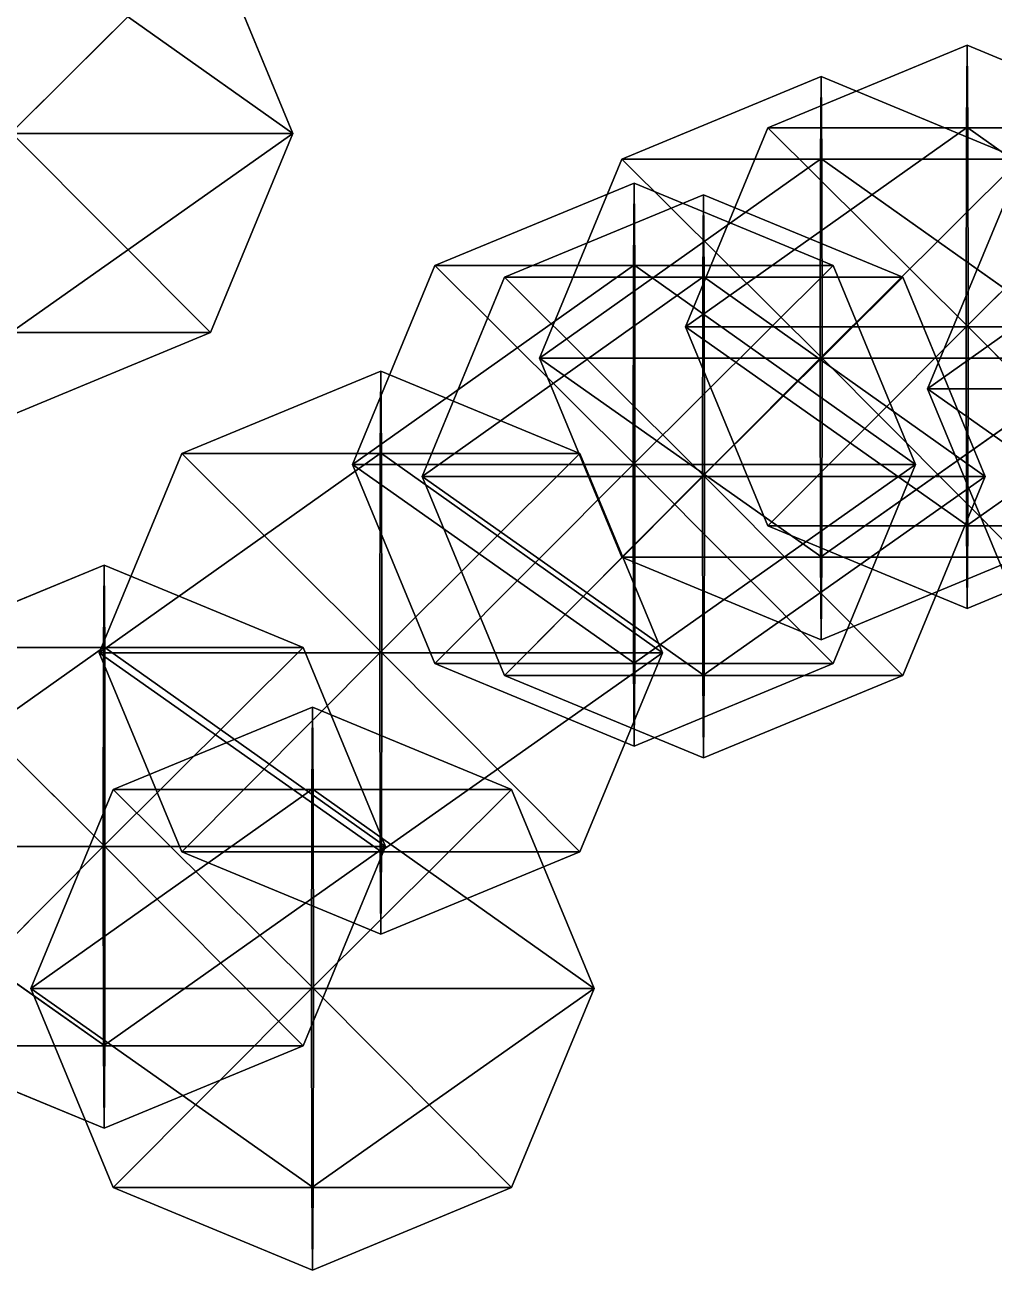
# Model space of a CAD drawing. Header units: metres. Extents: x -221 to 289, y -256 to 250.
# Drawn here: x -33.34 to -19.57, y -144.42 to -126.72 of the extents above; entities that cross this region are included whole.
import ezdxf

# ---------------------------------------------------------------- set-up
doc = ezdxf.new("R2010")
doc.units = ezdxf.units.M

msp = doc.modelspace()

# ---------------------------------------------------------------- linework, layer by layer
for p, q in [((-30.702427, -125.43935, -784.9121), (-33.544216, -128.26778, -788.90265)), ((-33.521378, -125.43935, -782.0742), (-29.53086, -128.26778, -784.916)), ((-30.702427, -125.43935, -784.9121), (-29.53086, -128.26778, -784.916)), ((-19.955826, -127.01517, -803.8385), (-22.784237, -128.18674, -803.82904)), ((-19.955826, -127.01517, -803.8385), (-19.965286, -128.18674, -806.66693)), ((-19.955826, -127.01517, -803.8385), (-17.127415, -128.18674, -803.84796)), ((-19.955826, -127.01517, -803.8385), (-19.946365, -128.18674, -801.0101)), ((-22.028992, -127.45935, -806.9148), (-24.857403, -128.63092, -806.90533)), ((-22.028992, -127.45935, -806.9148), (-22.038452, -128.63092, -809.7432)), ((-22.028992, -127.45935, -806.9148), (-19.20058, -128.63092, -806.92426)), ((-22.028992, -127.45935, -806.9148), (-22.019531, -128.63092, -804.08636)), ((-22.784237, -128.18674, -803.82904), (-23.955803, -131.01517, -803.82513)), ((-19.965286, -128.18674, -806.66693), (-23.955803, -131.01517, -803.82513)), ((-19.946365, -128.18674, -801.0101), (-22.784237, -128.18674, -803.82904)), ((-22.784237, -128.18674, -803.82904), (-19.965286, -128.18674, -806.66693)), ((-22.784237, -128.18674, -803.82904), (-19.942448, -131.01517, -799.8385)), ((-19.965286, -128.18674, -806.66693), (-19.969204, -131.01517, -807.8385)), ((-17.127415, -128.18674, -803.84796), (-19.969204, -131.01517, -807.8385)), ((-19.965286, -128.18674, -806.66693), (-17.127415, -128.18674, -803.84796)), ((-17.127415, -128.18674, -803.84796), (-19.946365, -128.18674, -801.0101)), ((-19.946365, -128.18674, -801.0101), (-15.955848, -131.01517, -803.85187)), ((-19.946365, -128.18674, -801.0101), (-19.942448, -131.01517, -799.8385)), ((-33.544216, -128.26778, -788.90265), (-29.53086, -128.26778, -784.916)), ((-29.53086, -128.26778, -784.916), (-33.5403, -131.0962, -787.7311)), ((-29.53086, -128.26778, -784.916), (-33.51746, -128.26778, -780.90265)), ((-33.51746, -128.26778, -780.90265), (-30.702427, -131.0962, -784.9121)), ((-29.53086, -128.26778, -784.916), (-30.702427, -131.0962, -784.9121)), ((-24.857403, -128.63092, -806.90533), (-26.028969, -131.45935, -806.9014)), ((-22.038452, -128.63092, -809.7432), (-26.028969, -131.45935, -806.9014)), ((-22.019531, -128.63092, -804.08636), (-24.857403, -128.63092, -806.90533)), ((-24.857403, -128.63092, -806.90533), (-22.038452, -128.63092, -809.7432)), ((-24.857403, -128.63092, -806.90533), (-22.015614, -131.45935, -802.9148)), ((-22.038452, -128.63092, -809.7432), (-22.04237, -131.45935, -810.9148)), ((-19.20058, -128.63092, -806.92426), (-22.04237, -131.45935, -810.9148)), ((-22.038452, -128.63092, -809.7432), (-19.20058, -128.63092, -806.92426)), ((-19.20058, -128.63092, -806.92426), (-22.019531, -128.63092, -804.08636)), ((-22.019531, -128.63092, -804.08636), (-18.029015, -131.45935, -806.92816)), ((-22.019531, -128.63092, -804.08636), (-22.015614, -131.45935, -802.9148)), ((-24.68631, -128.97134, -810.46704), (-27.51472, -130.14291, -810.4576)), ((-23.698044, -129.139, -821.06433), (-26.526455, -130.31058, -821.0549)), ((-24.68631, -128.97134, -810.46704), (-24.69577, -130.14291, -813.2955)), ((-24.68631, -128.97134, -810.46704), (-21.857899, -130.14291, -810.4765)), ((-24.68631, -128.97134, -810.46704), (-24.67685, -130.14291, -807.6386)), ((-23.698044, -129.139, -821.06433), (-23.707504, -130.31058, -823.89276)), ((-23.698044, -129.139, -821.06433), (-20.869633, -130.31058, -821.0738)), ((-23.698044, -129.139, -821.06433), (-23.688583, -130.31058, -818.2359)), ((-19.34431, -129.06711, -800.5673), (-20.515877, -131.89554, -800.5634)), ((-16.52536, -129.06711, -803.4052), (-20.515877, -131.89554, -800.5634)), ((-27.51472, -130.14291, -810.4576), (-28.686287, -132.97134, -810.4537)), ((-24.69577, -130.14291, -813.2955), (-28.686287, -132.97134, -810.4537)), ((-24.67685, -130.14291, -807.6386), (-27.51472, -130.14291, -810.4576)), ((-27.51472, -130.14291, -810.4576), (-24.69577, -130.14291, -813.2955)), ((-27.51472, -130.14291, -810.4576), (-24.672932, -132.97134, -806.46704)), ((-24.69577, -130.14291, -813.2955), (-24.699688, -132.97134, -814.46704)), ((-21.857899, -130.14291, -810.4765), (-24.699688, -132.97134, -814.46704)), ((-24.69577, -130.14291, -813.2955), (-21.857899, -130.14291, -810.4765)), ((-21.857899, -130.14291, -810.4765), (-24.67685, -130.14291, -807.6386)), ((-24.67685, -130.14291, -807.6386), (-20.686333, -132.97134, -810.4804)), ((-24.67685, -130.14291, -807.6386), (-24.672932, -132.97134, -806.46704)), ((-21.857899, -130.14291, -810.4765), (-20.686333, -132.97134, -810.4804)), ((-26.526455, -130.31058, -821.0549), (-27.69802, -133.139, -821.05096)), ((-23.707504, -130.31058, -823.89276), (-27.69802, -133.139, -821.05096)), ((-23.688583, -130.31058, -818.2359), (-26.526455, -130.31058, -821.0549)), ((-26.526455, -130.31058, -821.0549), (-23.707504, -130.31058, -823.89276)), ((-26.526455, -130.31058, -821.0549), (-23.684666, -133.139, -817.06433)), ((-23.707504, -130.31058, -823.89276), (-23.711422, -133.139, -825.06433)), ((-20.869633, -130.31058, -821.0738), (-23.711422, -133.139, -825.06433)), ((-23.707504, -130.31058, -823.89276), (-20.869633, -130.31058, -821.0738)), ((-20.869633, -130.31058, -821.0738), (-23.688583, -130.31058, -818.2359)), ((-23.688583, -130.31058, -818.2359), (-19.698067, -133.139, -821.0777)), ((-23.688583, -130.31058, -818.2359), (-23.684666, -133.139, -817.06433)), ((-20.869633, -130.31058, -821.0738), (-19.698067, -133.139, -821.0777)), ((-19.942448, -131.01517, -799.8385), (-23.955803, -131.01517, -803.82513)), ((-23.955803, -131.01517, -803.82513), (-19.969204, -131.01517, -807.8385)), ((-23.955803, -131.01517, -803.82513), (-19.946365, -133.8436, -801.0101)), ((-23.955803, -131.01517, -803.82513), (-22.784237, -133.8436, -803.82904)), ((-19.969204, -131.01517, -807.8385), (-22.784237, -133.8436, -803.82904)), ((-19.969204, -131.01517, -807.8385), (-15.955848, -131.01517, -803.85187)), ((-19.969204, -131.01517, -807.8385), (-19.965286, -133.8436, -806.66693)), ((-15.955848, -131.01517, -803.85187), (-19.965286, -133.8436, -806.66693)), ((-19.942448, -131.01517, -799.8385), (-19.946365, -133.8436, -801.0101)), ((-15.955848, -131.01517, -803.85187), (-19.942448, -131.01517, -799.8385)), ((-19.942448, -131.01517, -799.8385), (-17.127415, -133.8436, -803.84796)), ((-33.5403, -131.0962, -787.7311), (-30.702427, -131.0962, -784.9121)), ((-30.702427, -131.0962, -784.9121), (-33.530838, -132.26778, -784.90265)), ((-30.702427, -131.0962, -784.9121), (-33.521378, -131.0962, -782.0742)), ((-22.015614, -131.45935, -802.9148), (-26.028969, -131.45935, -806.9014)), ((-26.028969, -131.45935, -806.9014), (-22.04237, -131.45935, -810.9148)), ((-26.028969, -131.45935, -806.9014), (-22.019531, -134.28778, -804.08636)), ((-26.028969, -131.45935, -806.9014), (-24.857403, -134.28778, -806.90533)), ((-22.04237, -131.45935, -810.9148), (-24.857403, -134.28778, -806.90533)), ((-22.04237, -131.45935, -810.9148), (-18.029015, -131.45935, -806.92816)), ((-22.04237, -131.45935, -810.9148), (-22.038452, -134.28778, -809.7432)), ((-18.029015, -131.45935, -806.92816), (-22.038452, -134.28778, -809.7432)), ((-22.015614, -131.45935, -802.9148), (-22.019531, -134.28778, -804.08636)), ((-18.029015, -131.45935, -806.92816), (-22.015614, -131.45935, -802.9148)), ((-22.015614, -131.45935, -802.9148), (-19.20058, -134.28778, -806.92426)), ((-28.282791, -131.64484, -815.23395), (-31.111202, -132.8164, -815.2245)), ((-28.282791, -131.64484, -815.23395), (-28.292252, -132.8164, -818.0624)), ((-28.282791, -131.64484, -815.23395), (-25.45438, -132.8164, -815.2434)), ((-28.282791, -131.64484, -815.23395), (-28.27333, -132.8164, -812.4055)), ((-16.502522, -131.89554, -796.5768), (-20.515877, -131.89554, -800.5634)), ((-20.515877, -131.89554, -800.5634), (-16.529278, -131.89554, -804.5768)), ((-20.515877, -131.89554, -800.5634), (-16.50644, -134.72397, -797.74835)), ((-20.515877, -131.89554, -800.5634), (-19.34431, -134.72397, -800.5673)), ((-31.111202, -132.8164, -815.2245), (-32.28277, -135.64484, -815.2206)), ((-28.292252, -132.8164, -818.0624), (-32.28277, -135.64484, -815.2206)), ((-28.27333, -132.8164, -812.4055), (-31.111202, -132.8164, -815.2245)), ((-31.111202, -132.8164, -815.2245), (-28.292252, -132.8164, -818.0624)), ((-31.111202, -132.8164, -815.2245), (-28.269413, -135.64484, -811.23395)), ((-28.292252, -132.8164, -818.0624), (-28.29617, -135.64484, -819.23395)), ((-25.45438, -132.8164, -815.2434), (-28.29617, -135.64484, -819.23395)), ((-28.292252, -132.8164, -818.0624), (-25.45438, -132.8164, -815.2434)), ((-25.45438, -132.8164, -815.2434), (-28.27333, -132.8164, -812.4055)), ((-28.27333, -132.8164, -812.4055), (-24.282814, -135.64484, -815.2473)), ((-28.27333, -132.8164, -812.4055), (-28.269413, -135.64484, -811.23395)), ((-25.45438, -132.8164, -815.2434), (-24.282814, -135.64484, -815.2473)), ((-24.672932, -132.97134, -806.46704), (-28.686287, -132.97134, -810.4537)), ((-28.686287, -132.97134, -810.4537), (-24.699688, -132.97134, -814.46704)), ((-28.686287, -132.97134, -810.4537), (-24.67685, -135.79977, -807.6386)), ((-28.686287, -132.97134, -810.4537), (-27.51472, -135.79977, -810.4576)), ((-24.699688, -132.97134, -814.46704), (-27.51472, -135.79977, -810.4576)), ((-24.699688, -132.97134, -814.46704), (-20.686333, -132.97134, -810.4804)), ((-24.699688, -132.97134, -814.46704), (-24.69577, -135.79977, -813.2955)), ((-20.686333, -132.97134, -810.4804), (-24.69577, -135.79977, -813.2955)), ((-24.672932, -132.97134, -806.46704), (-24.67685, -135.79977, -807.6386)), ((-20.686333, -132.97134, -810.4804), (-24.672932, -132.97134, -806.46704)), ((-24.672932, -132.97134, -806.46704), (-21.857899, -135.79977, -810.4765)), ((-20.686333, -132.97134, -810.4804), (-21.857899, -135.79977, -810.4765)), ((-23.684666, -133.139, -817.06433), (-27.69802, -133.139, -821.05096)), ((-27.69802, -133.139, -821.05096), (-23.711422, -133.139, -825.06433)), ((-27.69802, -133.139, -821.05096), (-23.688583, -135.96744, -818.2359)), ((-27.69802, -133.139, -821.05096), (-26.526455, -135.96744, -821.0549)), ((-23.711422, -133.139, -825.06433), (-26.526455, -135.96744, -821.0549)), ((-23.711422, -133.139, -825.06433), (-19.698067, -133.139, -821.0777)), ((-23.711422, -133.139, -825.06433), (-23.707504, -135.96744, -823.89276)), ((-19.698067, -133.139, -821.0777), (-23.707504, -135.96744, -823.89276)), ((-23.684666, -133.139, -817.06433), (-23.688583, -135.96744, -818.2359)), ((-19.698067, -133.139, -821.0777), (-23.684666, -133.139, -817.06433)), ((-23.684666, -133.139, -817.06433), (-20.869633, -135.96744, -821.0738)), ((-19.698067, -133.139, -821.0777), (-20.869633, -135.96744, -821.0738)), ((-19.946365, -133.8436, -801.0101), (-22.784237, -133.8436, -803.82904)), ((-22.784237, -133.8436, -803.82904), (-19.965286, -133.8436, -806.66693)), ((-22.784237, -133.8436, -803.82904), (-19.955826, -135.01517, -803.8385)), ((-19.965286, -133.8436, -806.66693), (-17.127415, -133.8436, -803.84796)), ((-19.965286, -133.8436, -806.66693), (-19.955826, -135.01517, -803.8385)), ((-17.127415, -133.8436, -803.84796), (-19.955826, -135.01517, -803.8385)), ((-19.946365, -133.8436, -801.0101), (-19.955826, -135.01517, -803.8385)), ((-17.127415, -133.8436, -803.84796), (-19.946365, -133.8436, -801.0101)), ((-32.21489, -134.39978, -822.09326), (-35.0433, -135.57135, -822.0838)), ((-32.21489, -134.39978, -822.09326), (-32.22435, -135.57135, -824.9217)), ((-32.21489, -134.39978, -822.09326), (-29.386478, -135.57135, -822.1027)), ((-32.21489, -134.39978, -822.09326), (-32.20543, -135.57135, -819.26483)), ((-22.019531, -134.28778, -804.08636), (-24.857403, -134.28778, -806.90533)), ((-24.857403, -134.28778, -806.90533), (-22.038452, -134.28778, -809.7432)), ((-24.857403, -134.28778, -806.90533), (-22.028992, -135.45935, -806.9148)), ((-22.038452, -134.28778, -809.7432), (-19.20058, -134.28778, -806.92426)), ((-22.038452, -134.28778, -809.7432), (-22.028992, -135.45935, -806.9148)), ((-19.20058, -134.28778, -806.92426), (-22.028992, -135.45935, -806.9148)), ((-22.019531, -134.28778, -804.08636), (-22.028992, -135.45935, -806.9148)), ((-19.20058, -134.28778, -806.92426), (-22.019531, -134.28778, -804.08636)), ((-32.22435, -135.57135, -824.9217), (-36.214867, -138.39978, -822.0799)), ((-32.20543, -135.57135, -819.26483), (-35.0433, -135.57135, -822.0838)), ((-35.0433, -135.57135, -822.0838), (-32.22435, -135.57135, -824.9217)), ((-35.0433, -135.57135, -822.0838), (-32.20151, -138.39978, -818.09326)), ((-28.269413, -135.64484, -811.23395), (-32.28277, -135.64484, -815.2206)), ((-32.28277, -135.64484, -815.2206), (-28.29617, -135.64484, -819.23395)), ((-32.28277, -135.64484, -815.2206), (-28.27333, -138.47327, -812.4055)), ((-32.28277, -135.64484, -815.2206), (-31.111202, -138.47327, -815.2245)), ((-32.22435, -135.57135, -824.9217), (-32.228268, -138.39978, -826.09326)), ((-29.386478, -135.57135, -822.1027), (-32.228268, -138.39978, -826.09326)), ((-32.22435, -135.57135, -824.9217), (-29.386478, -135.57135, -822.1027)), ((-29.386478, -135.57135, -822.1027), (-32.20543, -135.57135, -819.26483)), ((-32.20543, -135.57135, -819.26483), (-28.214912, -138.39978, -822.1066)), ((-32.20543, -135.57135, -819.26483), (-32.20151, -138.39978, -818.09326)), ((-28.29617, -135.64484, -819.23395), (-31.111202, -138.47327, -815.2245)), ((-29.386478, -135.57135, -822.1027), (-28.214912, -138.39978, -822.1066)), ((-28.29617, -135.64484, -819.23395), (-24.282814, -135.64484, -815.2473)), ((-28.29617, -135.64484, -819.23395), (-28.292252, -138.47327, -818.0624)), ((-24.282814, -135.64484, -815.2473), (-28.292252, -138.47327, -818.0624)), ((-28.269413, -135.64484, -811.23395), (-28.27333, -138.47327, -812.4055)), ((-24.282814, -135.64484, -815.2473), (-28.269413, -135.64484, -811.23395)), ((-28.269413, -135.64484, -811.23395), (-25.45438, -138.47327, -815.2434)), ((-24.282814, -135.64484, -815.2473), (-25.45438, -138.47327, -815.2434)), ((-24.67685, -135.79977, -807.6386), (-27.51472, -135.79977, -810.4576)), ((-27.51472, -135.79977, -810.4576), (-24.69577, -135.79977, -813.2955)), ((-27.51472, -135.79977, -810.4576), (-24.68631, -136.97134, -810.46704)), ((-24.69577, -135.79977, -813.2955), (-21.857899, -135.79977, -810.4765)), ((-24.69577, -135.79977, -813.2955), (-24.68631, -136.97134, -810.46704)), ((-21.857899, -135.79977, -810.4765), (-24.68631, -136.97134, -810.46704)), ((-24.67685, -135.79977, -807.6386), (-24.68631, -136.97134, -810.46704)), ((-21.857899, -135.79977, -810.4765), (-24.67685, -135.79977, -807.6386)), ((-23.688583, -135.96744, -818.2359), (-26.526455, -135.96744, -821.0549)), ((-26.526455, -135.96744, -821.0549), (-23.707504, -135.96744, -823.89276)), ((-26.526455, -135.96744, -821.0549), (-23.698044, -137.139, -821.06433)), ((-23.707504, -135.96744, -823.89276), (-20.869633, -135.96744, -821.0738)), ((-23.707504, -135.96744, -823.89276), (-23.698044, -137.139, -821.06433)), ((-20.869633, -135.96744, -821.0738), (-23.698044, -137.139, -821.06433)), ((-23.688583, -135.96744, -818.2359), (-23.698044, -137.139, -821.06433)), ((-20.869633, -135.96744, -821.0738), (-23.688583, -135.96744, -818.2359)), ((-29.254837, -136.41595, -798.4746), (-32.08325, -137.58752, -798.46515)), ((-29.254837, -136.41595, -798.4746), (-29.264297, -137.58752, -801.30304)), ((-29.254837, -136.41595, -798.4746), (-26.426426, -137.58752, -798.4841)), ((-29.254837, -136.41595, -798.4746), (-29.245377, -137.58752, -795.6462)), ((-32.08325, -137.58752, -798.46515), (-33.254814, -140.41595, -798.46124)), ((-29.264297, -137.58752, -801.30304), (-33.254814, -140.41595, -798.46124)), ((-29.245377, -137.58752, -795.6462), (-32.08325, -137.58752, -798.46515)), ((-32.08325, -137.58752, -798.46515), (-29.264297, -137.58752, -801.30304)), ((-32.08325, -137.58752, -798.46515), (-29.241459, -140.41595, -794.4746)), ((-29.264297, -137.58752, -801.30304), (-29.268215, -140.41595, -802.4746)), ((-26.426426, -137.58752, -798.4841), (-29.268215, -140.41595, -802.4746)), ((-29.264297, -137.58752, -801.30304), (-26.426426, -137.58752, -798.4841)), ((-26.426426, -137.58752, -798.4841), (-29.245377, -137.58752, -795.6462)), ((-29.245377, -137.58752, -795.6462), (-25.25486, -140.41595, -798.488)), ((-29.245377, -137.58752, -795.6462), (-29.241459, -140.41595, -794.4746)), ((-26.426426, -137.58752, -798.4841), (-25.25486, -140.41595, -798.488)), ((-32.20151, -138.39978, -818.09326), (-36.214867, -138.39978, -822.0799)), ((-36.214867, -138.39978, -822.0799), (-32.228268, -138.39978, -826.09326)), ((-36.214867, -138.39978, -822.0799), (-32.20543, -141.22821, -819.26483)), ((-32.228268, -138.39978, -826.09326), (-35.0433, -141.22821, -822.0838)), ((-32.228268, -138.39978, -826.09326), (-28.214912, -138.39978, -822.1066)), ((-32.228268, -138.39978, -826.09326), (-32.22435, -141.22821, -824.9217)), ((-28.214912, -138.39978, -822.1066), (-32.22435, -141.22821, -824.9217)), ((-32.20151, -138.39978, -818.09326), (-32.20543, -141.22821, -819.26483)), ((-28.214912, -138.39978, -822.1066), (-32.20151, -138.39978, -818.09326)), ((-32.20151, -138.39978, -818.09326), (-29.386478, -141.22821, -822.1027)), ((-28.27333, -138.47327, -812.4055), (-31.111202, -138.47327, -815.2245)), ((-31.111202, -138.47327, -815.2245), (-28.292252, -138.47327, -818.0624)), ((-31.111202, -138.47327, -815.2245), (-28.282791, -139.64484, -815.23395)), ((-28.214912, -138.39978, -822.1066), (-29.386478, -141.22821, -822.1027)), ((-28.292252, -138.47327, -818.0624), (-25.45438, -138.47327, -815.2434)), ((-28.292252, -138.47327, -818.0624), (-28.282791, -139.64484, -815.23395)), ((-25.45438, -138.47327, -815.2434), (-28.282791, -139.64484, -815.23395)), ((-28.27333, -138.47327, -812.4055), (-28.282791, -139.64484, -815.23395)), ((-25.45438, -138.47327, -815.2434), (-28.27333, -138.47327, -812.4055)), ((-29.241459, -140.41595, -794.4746), (-33.254814, -140.41595, -798.46124)), ((-33.254814, -140.41595, -798.46124), (-29.268215, -140.41595, -802.4746)), ((-33.254814, -140.41595, -798.46124), (-29.245377, -143.24438, -795.6462)), ((-33.254814, -140.41595, -798.46124), (-32.08325, -143.24438, -798.46515)), ((-29.268215, -140.41595, -802.4746), (-32.08325, -143.24438, -798.46515)), ((-29.268215, -140.41595, -802.4746), (-25.25486, -140.41595, -798.488)), ((-29.268215, -140.41595, -802.4746), (-29.264297, -143.24438, -801.30304)), ((-25.25486, -140.41595, -798.488), (-29.264297, -143.24438, -801.30304)), ((-29.241459, -140.41595, -794.4746), (-29.245377, -143.24438, -795.6462)), ((-25.25486, -140.41595, -798.488), (-29.241459, -140.41595, -794.4746)), ((-29.241459, -140.41595, -794.4746), (-26.426426, -143.24438, -798.4841)), ((-25.25486, -140.41595, -798.488), (-26.426426, -143.24438, -798.4841)), ((-32.20543, -141.22821, -819.26483), (-35.0433, -141.22821, -822.0838)), ((-35.0433, -141.22821, -822.0838), (-32.22435, -141.22821, -824.9217)), ((-35.0433, -141.22821, -822.0838), (-32.21489, -142.39978, -822.09326)), ((-32.22435, -141.22821, -824.9217), (-29.386478, -141.22821, -822.1027)), ((-32.22435, -141.22821, -824.9217), (-32.21489, -142.39978, -822.09326)), ((-29.386478, -141.22821, -822.1027), (-32.21489, -142.39978, -822.09326)), ((-32.20543, -141.22821, -819.26483), (-32.21489, -142.39978, -822.09326)), ((-29.386478, -141.22821, -822.1027), (-32.20543, -141.22821, -819.26483)), ((-29.245377, -143.24438, -795.6462), (-32.08325, -143.24438, -798.46515)), ((-32.08325, -143.24438, -798.46515), (-29.264297, -143.24438, -801.30304)), ((-32.08325, -143.24438, -798.46515), (-29.254837, -144.41595, -798.4746)), ((-29.264297, -143.24438, -801.30304), (-26.426426, -143.24438, -798.4841)), ((-29.264297, -143.24438, -801.30304), (-29.254837, -144.41595, -798.4746)), ((-26.426426, -143.24438, -798.4841), (-29.254837, -144.41595, -798.4746)), ((-29.245377, -143.24438, -795.6462), (-29.254837, -144.41595, -798.4746)), ((-26.426426, -143.24438, -798.4841), (-29.245377, -143.24438, -795.6462))]:
    msp.add_line(p, q)
for points in [[(-33.544216, -128.26778, -788.90265), (-33.5403, -125.43935, -787.7311), (-30.702427, -125.43935, -784.9121), (-30.702328, -125.43925, -784.912)], [(-33.544216, -128.26778, -788.90265), (-30.702427, -125.43935, -784.9121), (-29.53086, -128.26778, -784.916), (-29.530762, -128.26767, -784.9159)], [(-29.53086, -128.26778, -784.916), (-30.702427, -125.43935, -784.9121), (-33.521378, -125.43935, -782.0742), (-33.52128, -125.43925, -782.0741)], [(-29.53086, -128.26778, -784.916), (-33.521378, -125.43935, -782.0742), (-33.51746, -128.26778, -780.90265), (-33.51736, -128.26767, -780.9025)], [(-19.946365, -128.18674, -801.0101), (-19.955826, -127.01517, -803.8385), (-22.784237, -128.18674, -803.82904), (-22.784138, -128.18663, -803.8289)], [(-22.784237, -128.18674, -803.82904), (-19.955826, -127.01517, -803.8385), (-19.965286, -128.18674, -806.66693), (-19.965187, -128.18663, -806.6668)], [(-19.965286, -128.18674, -806.66693), (-19.955826, -127.01517, -803.8385), (-17.127415, -128.18674, -803.84796), (-17.127316, -128.18663, -803.84784)], [(-17.127415, -128.18674, -803.84796), (-19.955826, -127.01517, -803.8385), (-19.946365, -128.18674, -801.0101), (-19.946266, -128.18663, -801.00995)], [(-22.019531, -128.63092, -804.08636), (-22.028992, -127.45935, -806.9148), (-24.857403, -128.63092, -806.90533), (-24.857304, -128.63081, -806.9052)], [(-24.857403, -128.63092, -806.90533), (-22.028992, -127.45935, -806.9148), (-22.038452, -128.63092, -809.7432), (-22.038353, -128.63081, -809.7431)], [(-22.038452, -128.63092, -809.7432), (-22.028992, -127.45935, -806.9148), (-19.20058, -128.63092, -806.92426), (-19.200481, -128.63081, -806.92413)], [(-19.20058, -128.63092, -806.92426), (-22.028992, -127.45935, -806.9148), (-22.019531, -128.63092, -804.08636), (-22.019432, -128.63081, -804.08624)], [(-23.955803, -131.01517, -803.82513), (-22.784237, -128.18674, -803.82904), (-19.965286, -128.18674, -806.66693), (-19.965187, -128.18663, -806.6668)], [(-19.942448, -131.01517, -799.8385), (-22.784237, -128.18674, -803.82904), (-23.955803, -131.01517, -803.82513), (-23.955704, -131.01506, -803.825)], [(-23.955803, -131.01517, -803.82513), (-19.965286, -128.18674, -806.66693), (-19.969204, -131.01517, -807.8385), (-19.969105, -131.01506, -807.8384)], [(-19.942448, -131.01517, -799.8385), (-19.946365, -128.18674, -801.0101), (-22.784237, -128.18674, -803.82904), (-22.784138, -128.18663, -803.8289)], [(-19.969204, -131.01517, -807.8385), (-19.965286, -128.18674, -806.66693), (-17.127415, -128.18674, -803.84796), (-17.127316, -128.18663, -803.84784)], [(-19.969204, -131.01517, -807.8385), (-17.127415, -128.18674, -803.84796), (-15.955848, -131.01517, -803.85187), (-15.955748, -131.01506, -803.85175)], [(-15.955848, -131.01517, -803.85187), (-17.127415, -128.18674, -803.84796), (-19.946365, -128.18674, -801.0101), (-19.946266, -128.18663, -801.00995)], [(-15.955848, -131.01517, -803.85187), (-19.946365, -128.18674, -801.0101), (-19.942448, -131.01517, -799.8385), (-19.942348, -131.01506, -799.8384)], [(-33.5403, -131.0962, -787.7311), (-33.544216, -128.26778, -788.90265), (-29.53086, -128.26778, -784.916), (-29.530762, -128.26767, -784.9159)], [(-33.5403, -131.0962, -787.7311), (-29.53086, -128.26778, -784.916), (-30.702427, -131.0962, -784.9121), (-30.702328, -131.0961, -784.912)], [(-30.702427, -131.0962, -784.9121), (-33.51746, -128.26778, -780.90265), (-33.521378, -131.0962, -782.0742), (-33.52128, -131.0961, -782.0741)], [(-30.702427, -131.0962, -784.9121), (-29.53086, -128.26778, -784.916), (-33.51746, -128.26778, -780.90265), (-33.51736, -128.26767, -780.9025)], [(-26.028969, -131.45935, -806.9014), (-24.857403, -128.63092, -806.90533), (-22.038452, -128.63092, -809.7432), (-22.038353, -128.63081, -809.7431)], [(-22.015614, -131.45935, -802.9148), (-24.857403, -128.63092, -806.90533), (-26.028969, -131.45935, -806.9014), (-26.02887, -131.45924, -806.9013)], [(-26.028969, -131.45935, -806.9014), (-22.038452, -128.63092, -809.7432), (-22.04237, -131.45935, -810.9148), (-22.04227, -131.45924, -810.9147)], [(-22.015614, -131.45935, -802.9148), (-22.019531, -128.63092, -804.08636), (-24.857403, -128.63092, -806.90533), (-24.857304, -128.63081, -806.9052)], [(-22.04237, -131.45935, -810.9148), (-22.038452, -128.63092, -809.7432), (-19.20058, -128.63092, -806.92426), (-19.200481, -128.63081, -806.92413)], [(-22.04237, -131.45935, -810.9148), (-19.20058, -128.63092, -806.92426), (-18.029015, -131.45935, -806.92816), (-18.028915, -131.45924, -806.92804)], [(-18.029015, -131.45935, -806.92816), (-19.20058, -128.63092, -806.92426), (-22.019531, -128.63092, -804.08636), (-22.019432, -128.63081, -804.08624)], [(-18.029015, -131.45935, -806.92816), (-22.019531, -128.63092, -804.08636), (-22.015614, -131.45935, -802.9148), (-22.015514, -131.45924, -802.9147)], [(-24.67685, -130.14291, -807.6386), (-24.68631, -128.97134, -810.46704), (-27.51472, -130.14291, -810.4576), (-27.514622, -130.1428, -810.45746)], [(-27.51472, -130.14291, -810.4576), (-24.68631, -128.97134, -810.46704), (-24.69577, -130.14291, -813.2955), (-24.695671, -130.1428, -813.29535)], [(-23.688583, -130.31058, -818.2359), (-23.698044, -129.139, -821.06433), (-26.526455, -130.31058, -821.0549), (-26.526356, -130.31047, -821.05475)], [(-26.526455, -130.31058, -821.0549), (-23.698044, -129.139, -821.06433), (-23.707504, -130.31058, -823.89276), (-23.707405, -130.31047, -823.89264)], [(-24.69577, -130.14291, -813.2955), (-24.68631, -128.97134, -810.46704), (-21.857899, -130.14291, -810.4765), (-21.8578, -130.1428, -810.4764)], [(-21.857899, -130.14291, -810.4765), (-24.68631, -128.97134, -810.46704), (-24.67685, -130.14291, -807.6386), (-24.67675, -130.1428, -807.6385)], [(-23.707504, -130.31058, -823.89276), (-23.698044, -129.139, -821.06433), (-20.869633, -130.31058, -821.0738), (-20.869534, -130.31047, -821.07367)], [(-20.869633, -130.31058, -821.0738), (-23.698044, -129.139, -821.06433), (-23.688583, -130.31058, -818.2359), (-23.688484, -130.31047, -818.2358)], [(-20.515877, -131.89554, -800.5634), (-19.34431, -129.06711, -800.5673), (-16.52536, -129.06711, -803.4052), (-16.52526, -129.067, -803.4051)], [(-16.502522, -131.89554, -796.5768), (-19.34431, -129.06711, -800.5673), (-20.515877, -131.89554, -800.5634), (-20.515778, -131.89543, -800.5633)], [(-20.515877, -131.89554, -800.5634), (-16.52536, -129.06711, -803.4052), (-16.529278, -131.89554, -804.5768), (-16.529179, -131.89543, -804.57666)], [(-28.686287, -132.97134, -810.4537), (-27.51472, -130.14291, -810.4576), (-24.69577, -130.14291, -813.2955), (-24.695671, -130.1428, -813.29535)], [(-24.672932, -132.97134, -806.46704), (-27.51472, -130.14291, -810.4576), (-28.686287, -132.97134, -810.4537), (-28.686188, -132.97124, -810.45355)], [(-28.686287, -132.97134, -810.4537), (-24.69577, -130.14291, -813.2955), (-24.699688, -132.97134, -814.46704), (-24.699589, -132.97124, -814.4669)], [(-24.672932, -132.97134, -806.46704), (-24.67685, -130.14291, -807.6386), (-27.51472, -130.14291, -810.4576), (-27.514622, -130.1428, -810.45746)], [(-24.699688, -132.97134, -814.46704), (-24.69577, -130.14291, -813.2955), (-21.857899, -130.14291, -810.4765), (-21.8578, -130.1428, -810.4764)], [(-24.699688, -132.97134, -814.46704), (-21.857899, -130.14291, -810.4765), (-20.686333, -132.97134, -810.4804), (-20.686234, -132.97124, -810.4803)], [(-20.686333, -132.97134, -810.4804), (-21.857899, -130.14291, -810.4765), (-24.67685, -130.14291, -807.6386), (-24.67675, -130.1428, -807.6385)], [(-20.686333, -132.97134, -810.4804), (-24.67685, -130.14291, -807.6386), (-24.672932, -132.97134, -806.46704), (-24.672832, -132.97124, -806.4669)], [(-27.69802, -133.139, -821.05096), (-26.526455, -130.31058, -821.0549), (-23.707504, -130.31058, -823.89276), (-23.707405, -130.31047, -823.89264)], [(-23.684666, -133.139, -817.06433), (-26.526455, -130.31058, -821.0549), (-27.69802, -133.139, -821.05096), (-27.697922, -133.1389, -821.05084)], [(-27.69802, -133.139, -821.05096), (-23.707504, -130.31058, -823.89276), (-23.711422, -133.139, -825.06433), (-23.711323, -133.1389, -825.0642)], [(-23.684666, -133.139, -817.06433), (-23.688583, -130.31058, -818.2359), (-26.526455, -130.31058, -821.0549), (-26.526356, -130.31047, -821.05475)], [(-23.711422, -133.139, -825.06433), (-23.707504, -130.31058, -823.89276), (-20.869633, -130.31058, -821.0738), (-20.869534, -130.31047, -821.07367)], [(-23.711422, -133.139, -825.06433), (-20.869633, -130.31058, -821.0738), (-19.698067, -133.139, -821.0777), (-19.697968, -133.1389, -821.0776)], [(-19.698067, -133.139, -821.0777), (-20.869633, -130.31058, -821.0738), (-23.688583, -130.31058, -818.2359), (-23.688484, -130.31047, -818.2358)], [(-19.698067, -133.139, -821.0777), (-23.688583, -130.31058, -818.2359), (-23.684666, -133.139, -817.06433), (-23.684566, -133.1389, -817.0642)], [(-19.969204, -131.01517, -807.8385), (-19.969204, -131.01517, -807.8385), (-23.955803, -131.01517, -803.82513), (-23.955704, -131.01506, -803.825)], [(-19.946365, -133.8436, -801.0101), (-19.942448, -131.01517, -799.8385), (-23.955803, -131.01517, -803.82513), (-23.955704, -131.01506, -803.825)], [(-22.784237, -133.8436, -803.82904), (-23.955803, -131.01517, -803.82513), (-19.969204, -131.01517, -807.8385), (-19.969105, -131.01506, -807.8384)], [(-19.946365, -133.8436, -801.0101), (-23.955803, -131.01517, -803.82513), (-22.784237, -133.8436, -803.82904), (-22.784138, -133.84349, -803.8289)], [(-22.784237, -133.8436, -803.82904), (-19.969204, -131.01517, -807.8385), (-19.965286, -133.8436, -806.66693), (-19.965187, -133.84349, -806.6668)], [(-19.965286, -133.8436, -806.66693), (-19.969204, -131.01517, -807.8385), (-15.955848, -131.01517, -803.85187), (-15.955748, -131.01506, -803.85175)], [(-19.965286, -133.8436, -806.66693), (-15.955848, -131.01517, -803.85187), (-17.127415, -133.8436, -803.84796), (-17.127316, -133.84349, -803.84784)], [(-17.127415, -133.8436, -803.84796), (-19.942448, -131.01517, -799.8385), (-19.946365, -133.8436, -801.0101), (-19.946266, -133.84349, -801.00995)], [(-17.127415, -133.8436, -803.84796), (-15.955848, -131.01517, -803.85187), (-19.942448, -131.01517, -799.8385), (-19.942348, -131.01506, -799.8384)], [(-33.530838, -132.26778, -784.90265), (-33.5403, -131.0962, -787.7311), (-30.702427, -131.0962, -784.9121), (-30.702328, -131.0961, -784.912)], [(-33.530838, -132.26778, -784.90265), (-30.702427, -131.0962, -784.9121), (-33.521378, -131.0962, -782.0742), (-33.52128, -131.0961, -782.0741)], [(-22.04237, -131.45935, -810.9148), (-22.04237, -131.45935, -810.9148), (-26.028969, -131.45935, -806.9014), (-26.02887, -131.45924, -806.9013)], [(-22.019531, -134.28778, -804.08636), (-22.015614, -131.45935, -802.9148), (-26.028969, -131.45935, -806.9014), (-26.02887, -131.45924, -806.9013)], [(-24.857403, -134.28778, -806.90533), (-26.028969, -131.45935, -806.9014), (-22.04237, -131.45935, -810.9148), (-22.04227, -131.45924, -810.9147)], [(-22.019531, -134.28778, -804.08636), (-26.028969, -131.45935, -806.9014), (-24.857403, -134.28778, -806.90533), (-24.857304, -134.28767, -806.9052)], [(-24.857403, -134.28778, -806.90533), (-22.04237, -131.45935, -810.9148), (-22.038452, -134.28778, -809.7432), (-22.038353, -134.28767, -809.7431)], [(-22.038452, -134.28778, -809.7432), (-22.04237, -131.45935, -810.9148), (-18.029015, -131.45935, -806.92816), (-18.028915, -131.45924, -806.92804)], [(-22.038452, -134.28778, -809.7432), (-18.029015, -131.45935, -806.92816), (-19.20058, -134.28778, -806.92426), (-19.200481, -134.28767, -806.92413)], [(-19.20058, -134.28778, -806.92426), (-22.015614, -131.45935, -802.9148), (-22.019531, -134.28778, -804.08636), (-22.019432, -134.28767, -804.08624)], [(-19.20058, -134.28778, -806.92426), (-18.029015, -131.45935, -806.92816), (-22.015614, -131.45935, -802.9148), (-22.015514, -131.45924, -802.9147)], [(-28.27333, -132.8164, -812.4055), (-28.282791, -131.64484, -815.23395), (-31.111202, -132.8164, -815.2245), (-31.111103, -132.8163, -815.22437)], [(-31.111202, -132.8164, -815.2245), (-28.282791, -131.64484, -815.23395), (-28.292252, -132.8164, -818.0624), (-28.292152, -132.8163, -818.06226)], [(-28.292252, -132.8164, -818.0624), (-28.282791, -131.64484, -815.23395), (-25.45438, -132.8164, -815.2434), (-25.45428, -132.8163, -815.2433)], [(-25.45438, -132.8164, -815.2434), (-28.282791, -131.64484, -815.23395), (-28.27333, -132.8164, -812.4055), (-28.273232, -132.8163, -812.4054)], [(-16.529278, -131.89554, -804.5768), (-16.529278, -131.89554, -804.5768), (-20.515877, -131.89554, -800.5634), (-20.515778, -131.89543, -800.5633)], [(-16.50644, -134.72397, -797.74835), (-16.502522, -131.89554, -796.5768), (-20.515877, -131.89554, -800.5634), (-20.515778, -131.89543, -800.5633)], [(-19.34431, -134.72397, -800.5673), (-20.515877, -131.89554, -800.5634), (-16.529278, -131.89554, -804.5768), (-16.529179, -131.89543, -804.57666)], [(-16.50644, -134.72397, -797.74835), (-20.515877, -131.89554, -800.5634), (-19.34431, -134.72397, -800.5673), (-19.344212, -134.72386, -800.5672)], [(-32.28277, -135.64484, -815.2206), (-31.111202, -132.8164, -815.2245), (-28.292252, -132.8164, -818.0624), (-28.292152, -132.8163, -818.06226)], [(-28.269413, -135.64484, -811.23395), (-31.111202, -132.8164, -815.2245), (-32.28277, -135.64484, -815.2206), (-32.28267, -135.64473, -815.22046)], [(-32.28277, -135.64484, -815.2206), (-28.292252, -132.8164, -818.0624), (-28.29617, -135.64484, -819.23395), (-28.29607, -135.64473, -819.2338)], [(-28.269413, -135.64484, -811.23395), (-28.27333, -132.8164, -812.4055), (-31.111202, -132.8164, -815.2245), (-31.111103, -132.8163, -815.22437)], [(-28.29617, -135.64484, -819.23395), (-28.292252, -132.8164, -818.0624), (-25.45438, -132.8164, -815.2434), (-25.45428, -132.8163, -815.2433)], [(-28.29617, -135.64484, -819.23395), (-25.45438, -132.8164, -815.2434), (-24.282814, -135.64484, -815.2473), (-24.282715, -135.64473, -815.2472)], [(-24.282814, -135.64484, -815.2473), (-25.45438, -132.8164, -815.2434), (-28.27333, -132.8164, -812.4055), (-28.273232, -132.8163, -812.4054)], [(-24.282814, -135.64484, -815.2473), (-28.27333, -132.8164, -812.4055), (-28.269413, -135.64484, -811.23395), (-28.269314, -135.64473, -811.2338)], [(-24.699688, -132.97134, -814.46704), (-24.699688, -132.97134, -814.46704), (-28.686287, -132.97134, -810.4537), (-28.686188, -132.97124, -810.45355)], [(-24.67685, -135.79977, -807.6386), (-24.672932, -132.97134, -806.46704), (-28.686287, -132.97134, -810.4537), (-28.686188, -132.97124, -810.45355)], [(-27.51472, -135.79977, -810.4576), (-28.686287, -132.97134, -810.4537), (-24.699688, -132.97134, -814.46704), (-24.699589, -132.97124, -814.4669)], [(-24.67685, -135.79977, -807.6386), (-28.686287, -132.97134, -810.4537), (-27.51472, -135.79977, -810.4576), (-27.514622, -135.79967, -810.45746)], [(-27.51472, -135.79977, -810.4576), (-24.699688, -132.97134, -814.46704), (-24.69577, -135.79977, -813.2955), (-24.695671, -135.79967, -813.29535)], [(-24.69577, -135.79977, -813.2955), (-24.699688, -132.97134, -814.46704), (-20.686333, -132.97134, -810.4804), (-20.686234, -132.97124, -810.4803)], [(-24.69577, -135.79977, -813.2955), (-20.686333, -132.97134, -810.4804), (-21.857899, -135.79977, -810.4765), (-21.8578, -135.79967, -810.4764)], [(-21.857899, -135.79977, -810.4765), (-24.672932, -132.97134, -806.46704), (-24.67685, -135.79977, -807.6386), (-24.67675, -135.79967, -807.6385)], [(-21.857899, -135.79977, -810.4765), (-20.686333, -132.97134, -810.4804), (-24.672932, -132.97134, -806.46704), (-24.672832, -132.97124, -806.4669)], [(-23.711422, -133.139, -825.06433), (-23.711422, -133.139, -825.06433), (-27.69802, -133.139, -821.05096), (-27.697922, -133.1389, -821.05084)], [(-23.688583, -135.96744, -818.2359), (-23.684666, -133.139, -817.06433), (-27.69802, -133.139, -821.05096), (-27.697922, -133.1389, -821.05084)], [(-26.526455, -135.96744, -821.0549), (-27.69802, -133.139, -821.05096), (-23.711422, -133.139, -825.06433), (-23.711323, -133.1389, -825.0642)], [(-23.688583, -135.96744, -818.2359), (-27.69802, -133.139, -821.05096), (-26.526455, -135.96744, -821.0549), (-26.526356, -135.96733, -821.05475)], [(-26.526455, -135.96744, -821.0549), (-23.711422, -133.139, -825.06433), (-23.707504, -135.96744, -823.89276), (-23.707405, -135.96733, -823.89264)], [(-23.707504, -135.96744, -823.89276), (-23.711422, -133.139, -825.06433), (-19.698067, -133.139, -821.0777), (-19.697968, -133.1389, -821.0776)], [(-23.707504, -135.96744, -823.89276), (-19.698067, -133.139, -821.0777), (-20.869633, -135.96744, -821.0738), (-20.869534, -135.96733, -821.07367)], [(-20.869633, -135.96744, -821.0738), (-23.684666, -133.139, -817.06433), (-23.688583, -135.96744, -818.2359), (-23.688484, -135.96733, -818.2358)], [(-20.869633, -135.96744, -821.0738), (-19.698067, -133.139, -821.0777), (-23.684666, -133.139, -817.06433), (-23.684566, -133.1389, -817.0642)], [(-19.965286, -133.8436, -806.66693), (-19.965286, -133.8436, -806.66693), (-22.784237, -133.8436, -803.82904), (-22.784138, -133.84349, -803.8289)], [(-19.955826, -135.01517, -803.8385), (-19.946365, -133.8436, -801.0101), (-22.784237, -133.8436, -803.82904), (-22.784138, -133.84349, -803.8289)], [(-19.955826, -135.01517, -803.8385), (-22.784237, -133.8436, -803.82904), (-19.965286, -133.8436, -806.66693), (-19.965187, -133.84349, -806.6668)], [(-19.955826, -135.01517, -803.8385), (-19.965286, -133.8436, -806.66693), (-17.127415, -133.8436, -803.84796), (-17.127316, -133.84349, -803.84784)], [(-19.955826, -135.01517, -803.8385), (-17.127415, -133.8436, -803.84796), (-19.946365, -133.8436, -801.0101), (-19.946266, -133.84349, -801.00995)], [(-32.20543, -135.57135, -819.26483), (-32.21489, -134.39978, -822.09326), (-35.0433, -135.57135, -822.0838), (-35.0432, -135.57124, -822.0837)], [(-35.0433, -135.57135, -822.0838), (-32.21489, -134.39978, -822.09326), (-32.22435, -135.57135, -824.9217), (-32.22425, -135.57124, -824.9216)], [(-32.22435, -135.57135, -824.9217), (-32.21489, -134.39978, -822.09326), (-29.386478, -135.57135, -822.1027), (-29.38638, -135.57124, -822.1026)], [(-29.386478, -135.57135, -822.1027), (-32.21489, -134.39978, -822.09326), (-32.20543, -135.57135, -819.26483), (-32.20533, -135.57124, -819.2647)], [(-22.038452, -134.28778, -809.7432), (-22.038452, -134.28778, -809.7432), (-24.857403, -134.28778, -806.90533), (-24.857304, -134.28767, -806.9052)], [(-22.028992, -135.45935, -806.9148), (-22.019531, -134.28778, -804.08636), (-24.857403, -134.28778, -806.90533), (-24.857304, -134.28767, -806.9052)], [(-22.028992, -135.45935, -806.9148), (-24.857403, -134.28778, -806.90533), (-22.038452, -134.28778, -809.7432), (-22.038353, -134.28767, -809.7431)], [(-22.028992, -135.45935, -806.9148), (-22.038452, -134.28778, -809.7432), (-19.20058, -134.28778, -806.92426), (-19.200481, -134.28767, -806.92413)], [(-22.028992, -135.45935, -806.9148), (-19.20058, -134.28778, -806.92426), (-22.019531, -134.28778, -804.08636), (-22.019432, -134.28767, -804.08624)], [(-36.214867, -138.39978, -822.0799), (-35.0433, -135.57135, -822.0838), (-32.22435, -135.57135, -824.9217), (-32.22425, -135.57124, -824.9216)], [(-32.20151, -138.39978, -818.09326), (-35.0433, -135.57135, -822.0838), (-36.214867, -138.39978, -822.0799), (-36.214767, -138.39967, -822.0798)], [(-36.214867, -138.39978, -822.0799), (-32.22435, -135.57135, -824.9217), (-32.228268, -138.39978, -826.09326), (-32.22817, -138.39967, -826.09314)], [(-32.20151, -138.39978, -818.09326), (-32.20543, -135.57135, -819.26483), (-35.0433, -135.57135, -822.0838), (-35.0432, -135.57124, -822.0837)], [(-28.29617, -135.64484, -819.23395), (-28.29617, -135.64484, -819.23395), (-32.28277, -135.64484, -815.2206), (-32.28267, -135.64473, -815.22046)], [(-28.27333, -138.47327, -812.4055), (-28.269413, -135.64484, -811.23395), (-32.28277, -135.64484, -815.2206), (-32.28267, -135.64473, -815.22046)], [(-31.111202, -138.47327, -815.2245), (-32.28277, -135.64484, -815.2206), (-28.29617, -135.64484, -819.23395), (-28.29607, -135.64473, -819.2338)], [(-28.27333, -138.47327, -812.4055), (-32.28277, -135.64484, -815.2206), (-31.111202, -138.47327, -815.2245), (-31.111103, -138.47316, -815.22437)], [(-32.228268, -138.39978, -826.09326), (-32.22435, -135.57135, -824.9217), (-29.386478, -135.57135, -822.1027), (-29.38638, -135.57124, -822.1026)], [(-32.228268, -138.39978, -826.09326), (-29.386478, -135.57135, -822.1027), (-28.214912, -138.39978, -822.1066), (-28.214813, -138.39967, -822.1065)], [(-28.214912, -138.39978, -822.1066), (-29.386478, -135.57135, -822.1027), (-32.20543, -135.57135, -819.26483), (-32.20533, -135.57124, -819.2647)], [(-28.214912, -138.39978, -822.1066), (-32.20543, -135.57135, -819.26483), (-32.20151, -138.39978, -818.09326), (-32.201412, -138.39967, -818.09314)], [(-31.111202, -138.47327, -815.2245), (-28.29617, -135.64484, -819.23395), (-28.292252, -138.47327, -818.0624), (-28.292152, -138.47316, -818.06226)], [(-28.292252, -138.47327, -818.0624), (-28.29617, -135.64484, -819.23395), (-24.282814, -135.64484, -815.2473), (-24.282715, -135.64473, -815.2472)], [(-28.292252, -138.47327, -818.0624), (-24.282814, -135.64484, -815.2473), (-25.45438, -138.47327, -815.2434), (-25.45428, -138.47316, -815.2433)], [(-25.45438, -138.47327, -815.2434), (-28.269413, -135.64484, -811.23395), (-28.27333, -138.47327, -812.4055), (-28.273232, -138.47316, -812.4054)], [(-25.45438, -138.47327, -815.2434), (-24.282814, -135.64484, -815.2473), (-28.269413, -135.64484, -811.23395), (-28.269314, -135.64473, -811.2338)], [(-24.69577, -135.79977, -813.2955), (-24.69577, -135.79977, -813.2955), (-27.51472, -135.79977, -810.4576), (-27.514622, -135.79967, -810.45746)], [(-24.68631, -136.97134, -810.46704), (-24.67685, -135.79977, -807.6386), (-27.51472, -135.79977, -810.4576), (-27.514622, -135.79967, -810.45746)], [(-24.68631, -136.97134, -810.46704), (-27.51472, -135.79977, -810.4576), (-24.69577, -135.79977, -813.2955), (-24.695671, -135.79967, -813.29535)], [(-24.68631, -136.97134, -810.46704), (-24.69577, -135.79977, -813.2955), (-21.857899, -135.79977, -810.4765), (-21.8578, -135.79967, -810.4764)], [(-24.68631, -136.97134, -810.46704), (-21.857899, -135.79977, -810.4765), (-24.67685, -135.79977, -807.6386), (-24.67675, -135.79967, -807.6385)], [(-23.707504, -135.96744, -823.89276), (-23.707504, -135.96744, -823.89276), (-26.526455, -135.96744, -821.0549), (-26.526356, -135.96733, -821.05475)], [(-23.698044, -137.139, -821.06433), (-23.688583, -135.96744, -818.2359), (-26.526455, -135.96744, -821.0549), (-26.526356, -135.96733, -821.05475)], [(-23.698044, -137.139, -821.06433), (-26.526455, -135.96744, -821.0549), (-23.707504, -135.96744, -823.89276), (-23.707405, -135.96733, -823.89264)], [(-23.698044, -137.139, -821.06433), (-23.707504, -135.96744, -823.89276), (-20.869633, -135.96744, -821.0738), (-20.869534, -135.96733, -821.07367)], [(-23.698044, -137.139, -821.06433), (-20.869633, -135.96744, -821.0738), (-23.688583, -135.96744, -818.2359), (-23.688484, -135.96733, -818.2358)], [(-29.245377, -137.58752, -795.6462), (-29.254837, -136.41595, -798.4746), (-32.08325, -137.58752, -798.46515), (-32.08315, -137.58742, -798.465)], [(-32.08325, -137.58752, -798.46515), (-29.254837, -136.41595, -798.4746), (-29.264297, -137.58752, -801.30304), (-29.264198, -137.58742, -801.3029)], [(-29.264297, -137.58752, -801.30304), (-29.254837, -136.41595, -798.4746), (-26.426426, -137.58752, -798.4841), (-26.426327, -137.58742, -798.48395)], [(-26.426426, -137.58752, -798.4841), (-29.254837, -136.41595, -798.4746), (-29.245377, -137.58752, -795.6462), (-29.245277, -137.58742, -795.64606)], [(-33.254814, -140.41595, -798.46124), (-32.08325, -137.58752, -798.46515), (-29.264297, -137.58752, -801.30304), (-29.264198, -137.58742, -801.3029)], [(-29.241459, -140.41595, -794.4746), (-32.08325, -137.58752, -798.46515), (-33.254814, -140.41595, -798.46124), (-33.254715, -140.41585, -798.4611)], [(-33.254814, -140.41595, -798.46124), (-29.264297, -137.58752, -801.30304), (-29.268215, -140.41595, -802.4746), (-29.268116, -140.41585, -802.4745)], [(-29.241459, -140.41595, -794.4746), (-29.245377, -137.58752, -795.6462), (-32.08325, -137.58752, -798.46515), (-32.08315, -137.58742, -798.465)], [(-29.268215, -140.41595, -802.4746), (-29.264297, -137.58752, -801.30304), (-26.426426, -137.58752, -798.4841), (-26.426327, -137.58742, -798.48395)], [(-29.268215, -140.41595, -802.4746), (-26.426426, -137.58752, -798.4841), (-25.25486, -140.41595, -798.488), (-25.25476, -140.41585, -798.48785)], [(-25.25486, -140.41595, -798.488), (-26.426426, -137.58752, -798.4841), (-29.245377, -137.58752, -795.6462), (-29.245277, -137.58742, -795.64606)], [(-25.25486, -140.41595, -798.488), (-29.245377, -137.58752, -795.6462), (-29.241459, -140.41595, -794.4746), (-29.24136, -140.41585, -794.4745)], [(-32.228268, -138.39978, -826.09326), (-32.228268, -138.39978, -826.09326), (-36.214867, -138.39978, -822.0799), (-36.214767, -138.39967, -822.0798)], [(-32.20543, -141.22821, -819.26483), (-32.20151, -138.39978, -818.09326), (-36.214867, -138.39978, -822.0799), (-36.214767, -138.39967, -822.0798)], [(-35.0433, -141.22821, -822.0838), (-36.214867, -138.39978, -822.0799), (-32.228268, -138.39978, -826.09326), (-32.22817, -138.39967, -826.09314)], [(-32.20543, -141.22821, -819.26483), (-36.214867, -138.39978, -822.0799), (-35.0433, -141.22821, -822.0838), (-35.0432, -141.2281, -822.0837)], [(-35.0433, -141.22821, -822.0838), (-32.228268, -138.39978, -826.09326), (-32.22435, -141.22821, -824.9217), (-32.22425, -141.2281, -824.9216)], [(-32.22435, -141.22821, -824.9217), (-32.228268, -138.39978, -826.09326), (-28.214912, -138.39978, -822.1066), (-28.214813, -138.39967, -822.1065)], [(-32.22435, -141.22821, -824.9217), (-28.214912, -138.39978, -822.1066), (-29.386478, -141.22821, -822.1027), (-29.38638, -141.2281, -822.1026)], [(-29.386478, -141.22821, -822.1027), (-32.20151, -138.39978, -818.09326), (-32.20543, -141.22821, -819.26483), (-32.20533, -141.2281, -819.2647)], [(-29.386478, -141.22821, -822.1027), (-28.214912, -138.39978, -822.1066), (-32.20151, -138.39978, -818.09326), (-32.201412, -138.39967, -818.09314)], [(-28.292252, -138.47327, -818.0624), (-28.292252, -138.47327, -818.0624), (-31.111202, -138.47327, -815.2245), (-31.111103, -138.47316, -815.22437)], [(-28.282791, -139.64484, -815.23395), (-28.27333, -138.47327, -812.4055), (-31.111202, -138.47327, -815.2245), (-31.111103, -138.47316, -815.22437)], [(-28.282791, -139.64484, -815.23395), (-31.111202, -138.47327, -815.2245), (-28.292252, -138.47327, -818.0624), (-28.292152, -138.47316, -818.06226)], [(-28.282791, -139.64484, -815.23395), (-28.292252, -138.47327, -818.0624), (-25.45438, -138.47327, -815.2434), (-25.45428, -138.47316, -815.2433)], [(-28.282791, -139.64484, -815.23395), (-25.45438, -138.47327, -815.2434), (-28.27333, -138.47327, -812.4055), (-28.273232, -138.47316, -812.4054)], [(-29.268215, -140.41595, -802.4746), (-29.268215, -140.41595, -802.4746), (-33.254814, -140.41595, -798.46124), (-33.254715, -140.41585, -798.4611)], [(-29.245377, -143.24438, -795.6462), (-29.241459, -140.41595, -794.4746), (-33.254814, -140.41595, -798.46124), (-33.254715, -140.41585, -798.4611)], [(-32.08325, -143.24438, -798.46515), (-33.254814, -140.41595, -798.46124), (-29.268215, -140.41595, -802.4746), (-29.268116, -140.41585, -802.4745)], [(-29.245377, -143.24438, -795.6462), (-33.254814, -140.41595, -798.46124), (-32.08325, -143.24438, -798.46515), (-32.08315, -143.24428, -798.465)], [(-32.08325, -143.24438, -798.46515), (-29.268215, -140.41595, -802.4746), (-29.264297, -143.24438, -801.30304), (-29.264198, -143.24428, -801.3029)], [(-29.264297, -143.24438, -801.30304), (-29.268215, -140.41595, -802.4746), (-25.25486, -140.41595, -798.488), (-25.25476, -140.41585, -798.48785)], [(-29.264297, -143.24438, -801.30304), (-25.25486, -140.41595, -798.488), (-26.426426, -143.24438, -798.4841), (-26.426327, -143.24428, -798.48395)], [(-26.426426, -143.24438, -798.4841), (-29.241459, -140.41595, -794.4746), (-29.245377, -143.24438, -795.6462), (-29.245277, -143.24428, -795.64606)], [(-26.426426, -143.24438, -798.4841), (-25.25486, -140.41595, -798.488), (-29.241459, -140.41595, -794.4746), (-29.24136, -140.41585, -794.4745)], [(-32.22435, -141.22821, -824.9217), (-32.22435, -141.22821, -824.9217), (-35.0433, -141.22821, -822.0838), (-35.0432, -141.2281, -822.0837)], [(-32.21489, -142.39978, -822.09326), (-32.20543, -141.22821, -819.26483), (-35.0433, -141.22821, -822.0838), (-35.0432, -141.2281, -822.0837)], [(-32.21489, -142.39978, -822.09326), (-35.0433, -141.22821, -822.0838), (-32.22435, -141.22821, -824.9217), (-32.22425, -141.2281, -824.9216)], [(-32.21489, -142.39978, -822.09326), (-32.22435, -141.22821, -824.9217), (-29.386478, -141.22821, -822.1027), (-29.38638, -141.2281, -822.1026)], [(-32.21489, -142.39978, -822.09326), (-29.386478, -141.22821, -822.1027), (-32.20543, -141.22821, -819.26483), (-32.20533, -141.2281, -819.2647)], [(-29.264297, -143.24438, -801.30304), (-29.264297, -143.24438, -801.30304), (-32.08325, -143.24438, -798.46515), (-32.08315, -143.24428, -798.465)], [(-29.254837, -144.41595, -798.4746), (-29.245377, -143.24438, -795.6462), (-32.08325, -143.24438, -798.46515), (-32.08315, -143.24428, -798.465)], [(-29.254837, -144.41595, -798.4746), (-32.08325, -143.24438, -798.46515), (-29.264297, -143.24438, -801.30304), (-29.264198, -143.24428, -801.3029)], [(-29.254837, -144.41595, -798.4746), (-29.264297, -143.24438, -801.30304), (-26.426426, -143.24438, -798.4841), (-26.426327, -143.24428, -798.48395)], [(-29.254837, -144.41595, -798.4746), (-26.426426, -143.24438, -798.4841), (-29.245377, -143.24438, -795.6462), (-29.245277, -143.24428, -795.64606)]]:
    msp.add_3dface(points)

doc.saveas('drawing.dxf')
